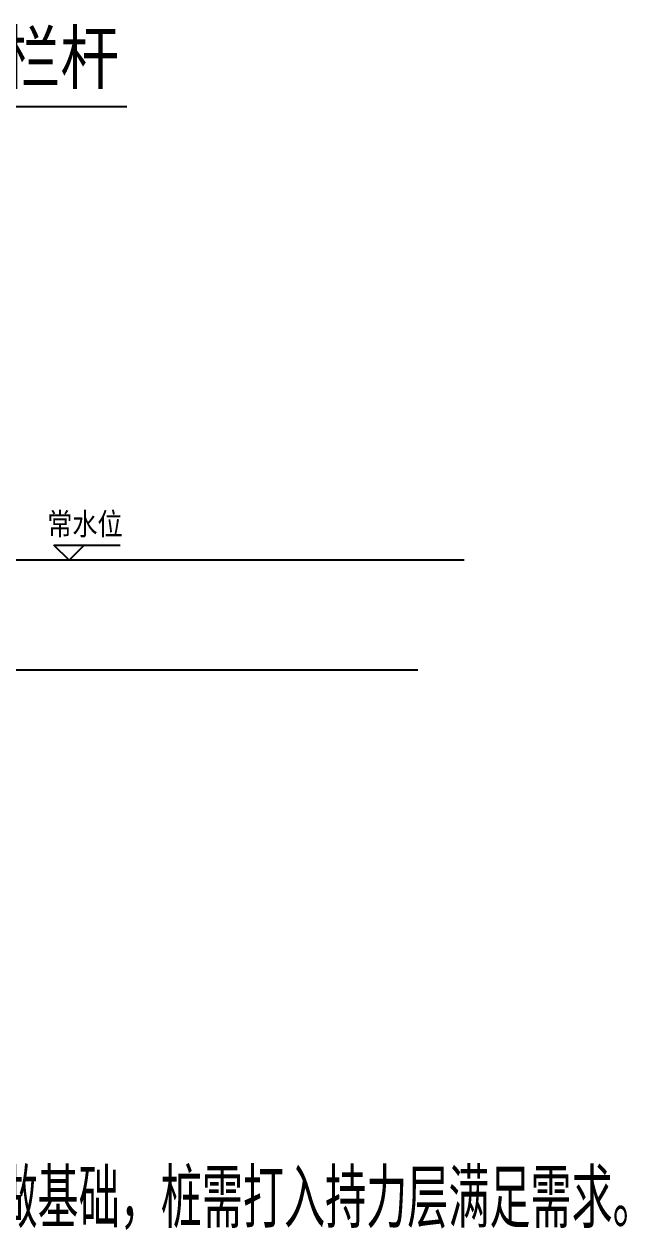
# Model space of a CAD drawing. Header units: millimetres. Extents: x 7263 to 319917, y -161937 to 156976.
# Drawn here: x 83440 to 87036, y 4670 to 11854 of the extents above; entities that cross this region are included whole.
import ezdxf

# ---------------------------------------------------------------- set-up
doc = ezdxf.new("R2010")
doc.units = ezdxf.units.MM
doc.header["$LTSCALE"] = 1000
for name, color, linetype in [('DIM_ELEV', 3, 'Continuous'), ('DIM_LEAD', 3, 'Continuous'), ('PUB_TEXT', 7, 'Continuous')]:
    doc.layers.add(name, color=color, linetype=linetype)
doc.styles.add('_TCH_DIM', font='SIMPLEX.shx', dxfattribs={"bigfont": 'hztxt.shx'})
doc.styles.get("Standard").update_dxf_attribs({"font": 'simplex.shx', "width": 0.8, "bigfont": 'hztxt.shx'})

msp = doc.modelspace()

# ---------------------------------------------------------------- linework, layer by layer
at = {"color": 5}
msp.add_line((86065.9, 8660.8), (76310.5, 8660.8), dxfattribs=at)
at = {"color": 253}
msp.add_line((71463.1, 8006.9), (85789.8, 8006.9), dxfattribs=at)
at = {"layer": 'DIM_ELEV'}
for p, q in [((83708.6, 8660.8), (83618.6, 8750.8)), ((83618.6, 8750.8), (84013.7, 8750.8)), ((83708.6, 8660.8), (83798.6, 8750.8))]:
    msp.add_line(p, q, dxfattribs=at)
at = {"layer": 'DIM_LEAD'}
msp.add_line((82240.8, 11363.1), (84053.4, 11363.1), dxfattribs=at)

# ---------------------------------------------------------------- texts
at = {"layer": 'PUB_TEXT', "color": 7, "style": '_TCH_DIM'}
for s, height, p in [('浮桥栏杆', 350, (82606.3, 11468.1)), ('常水位', 150, (83578.3, 8795.8))]:
    msp.add_text(s, height=height, dxfattribs=at).set_placement(p)
at = {"layer": 'PUB_TEXT', "width": 0.7}
msp.add_text('固定平台处采用钢结构搭接平台，底部采用钢桩做基础，桩需打入持力层满足需求。', height=350, dxfattribs=at).set_placement((78130.8, 4681.5))

doc.saveas('drawing.dxf')
